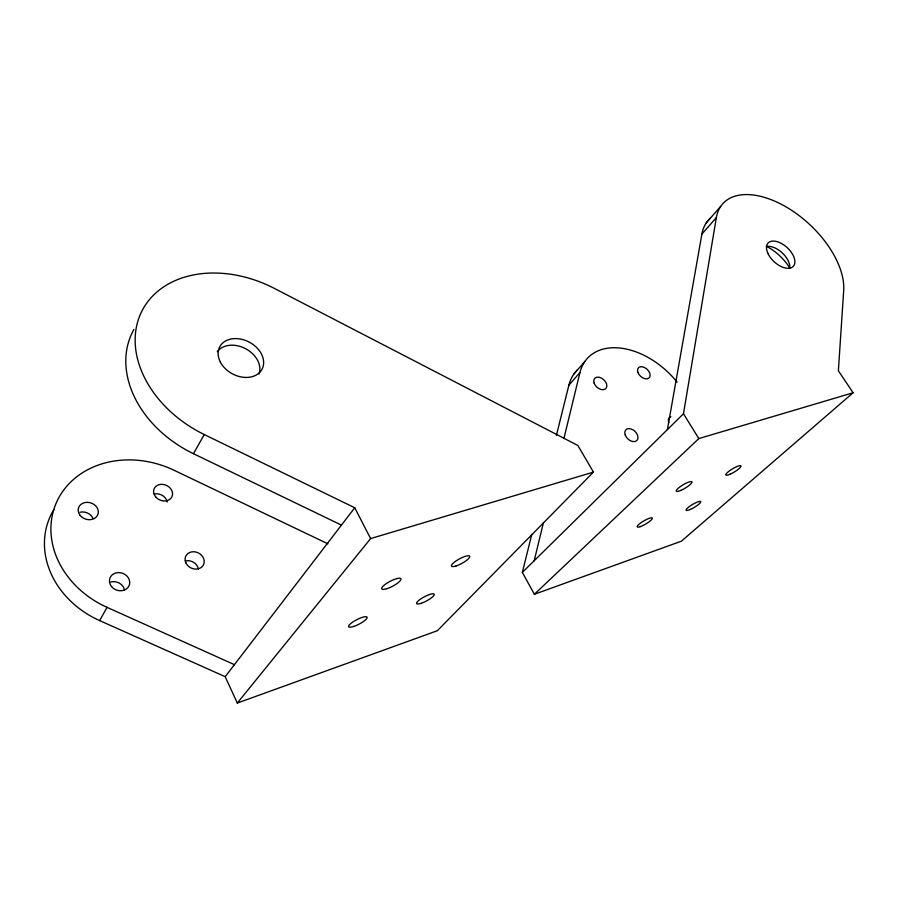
<?xml version="1.0" encoding="UTF-8"?>
<svg xmlns="http://www.w3.org/2000/svg" width="898" height="898" viewBox="0 0 898 898"><rect width="100%" height="100%" fill="white"/><g stroke="black" fill="none" stroke-linecap="round" stroke-linejoin="round"><path stroke-width="1.35" d="M522.344 572.396L683.479 413.776L716.357 217.63A77.34 43.351 42.7 0 1 785.525 206.585A77.34 43.351 42.7 0 1 843.693 290.626L838.373 370.773L853.1 392.763L681.391 541.191L534.389 594.263L522.344 572.396L531.784 534.4M667.405 429.603L701.91 234.041A76.319 43.609 42.8 0 1 710.453 218.079M534.187 560.734L543.47 522.557M564.023 438.033L579.94 372.591A67.653 44.878 43.4 0 1 619.53 347.997A67.653 44.878 43.4 0 1 677.103 382.133M556.412 435.339L568.905 385.141A66.879 44.922 43.5 0 1 577.223 370.032M237.308 703.055L370.627 538.576L354.744 507.763L204.25 434.531A107.917 81.022 28 0 1 141.312 312.268A107.917 81.022 28 0 1 274.395 288.415L577.874 445.487L593.455 472.101L437.337 630.722L237.308 703.055L225.185 676.688L99.633 620.585L107.064 607.362A90.372 76.251 22 0 1 57.483 500.276A90.372 76.251 22 0 1 174.032 470.249L327.893 543.806M341.442 525.106L193.474 453.714L204.25 434.531M225.185 676.688L354.744 507.763M573.867 374.039L584.879 361.479M706.277 222.85L720.634 206.461M568.905 385.141L579.94 372.591M701.91 234.041L716.357 217.63M534.389 594.263L698.824 438.572L853.1 392.763M370.627 538.576L593.455 472.101M107.064 607.362L234.412 664.655M683.479 413.776L698.824 438.572M99.633 620.585A89.037 75.724 21.3 0 1 53.835 509.604M80.012 512.242A10.136 8.475 17.6 0 1 92.921 518.236M185.246 561.037A9.755 8.351 26.4 0 1 198.413 569.04M154.22 494.057A9.665 7.981 23.5 0 1 167.196 502.004M110.791 582.039A10.215 8.89 19.1 0 1 124.553 590.3M193.474 453.714A105.964 80.674 27.5 0 1 133.937 329.431M217.294 351.702A23.797 17.938 27.9 0 1 245.715 348.75A23.797 17.938 27.9 0 1 259.039 373.961M668.774 422.689A7.476 4.905 44.7 0 1 670.907 416.762M766.331 246.254A36.021 20.564 42.8 0 1 789.724 267.974M766.679 246.467A17.096 9.642 42.8 0 1 782.237 252.888A17.096 9.642 42.8 0 1 789.757 267.896M155.646 496.841A9.755 8.015 23.9 0 0 171.911 496.796A9.755 8.015 23.9 0 0 161.674 484.325A9.755 8.015 23.9 0 0 155.646 496.841M111.532 586.551A10.327 8.935 19.8 0 0 128.986 585.923A10.327 8.935 19.8 0 0 118.244 572.598A10.327 8.935 19.8 0 0 111.532 586.551M185.931 562.956A9.856 8.385 26.8 0 0 202.42 566.391A9.856 8.385 26.8 0 0 195.618 551.967A9.856 8.385 26.8 0 0 185.931 562.956M80.191 515.452A10.237 8.509 18.1 0 0 97.534 515.284A10.237 8.509 18.1 0 0 87.05 502.33A10.237 8.509 18.1 0 0 80.191 515.452M220.38 362.085A23.943 17.96 28 0 0 259.679 372.434A23.943 17.96 28 0 0 242.595 339.511A23.943 17.96 28 0 0 220.38 362.085M353.924 626.377A10.406 2.514 -27.3 0 0 367.125 617.263A10.406 2.514 -27.3 0 0 352.487 622.224A10.406 2.514 -27.3 0 0 353.924 626.377M386.993 588.661A10.832 2.761 -27.7 0 0 400.957 578.963A10.832 2.761 -27.7 0 0 385.927 583.835A10.832 2.761 -27.7 0 0 386.993 588.661M456.083 565.965A10.372 2.571 -28.5 0 0 469.777 556.547A10.372 2.571 -28.5 0 0 455.881 561.048A10.372 2.571 -28.5 0 0 456.083 565.965M421.285 603.265A9.957 2.346 -28.1 0 0 434.25 594.397A9.957 2.346 -28.1 0 0 420.679 599A9.957 2.346 -28.1 0 0 421.285 603.265M594.128 383.132A7.554 5.051 42 0 0 605.297 389.025A7.554 5.051 42 0 0 601.48 378.125A7.554 5.051 42 0 0 594.128 383.132M625.221 434.969A7.678 5.197 44.1 0 0 636.48 440.828A7.678 5.197 44.1 0 0 632.473 429.547A7.678 5.197 44.1 0 0 625.221 434.969M637.939 372.479A7.352 4.782 42.7 0 0 648.715 378.226A7.352 4.782 42.7 0 0 644.82 367.675A7.352 4.782 42.7 0 0 637.939 372.479M767.846 253.27A17.174 9.62 42.7 0 0 792.362 267.155A17.174 9.62 42.7 0 0 781.821 243.672A17.174 9.62 42.7 0 0 767.846 253.27M690.394 509.413A8.486 1.706 -30.6 0 0 700.766 501.623A8.486 1.706 -30.6 0 0 689.181 506.685A8.486 1.706 -30.6 0 0 690.394 509.413M729.995 474.267A8.845 1.83 -31.1 0 0 741.007 465.972A8.845 1.83 -31.1 0 0 729.165 471.068A8.845 1.83 -31.1 0 0 729.995 474.267M680.92 490.342A9.103 1.964 -30.7 0 0 691.999 481.867A9.103 1.964 -30.7 0 0 679.528 487.199A9.103 1.964 -30.7 0 0 680.92 490.342M640.151 526.677A8.733 1.83 -30.2 0 0 652.307 518.606A8.733 1.83 -30.2 0 0 641.834 522.142A8.733 1.83 -30.2 0 0 640.151 526.677"/></g></svg>
